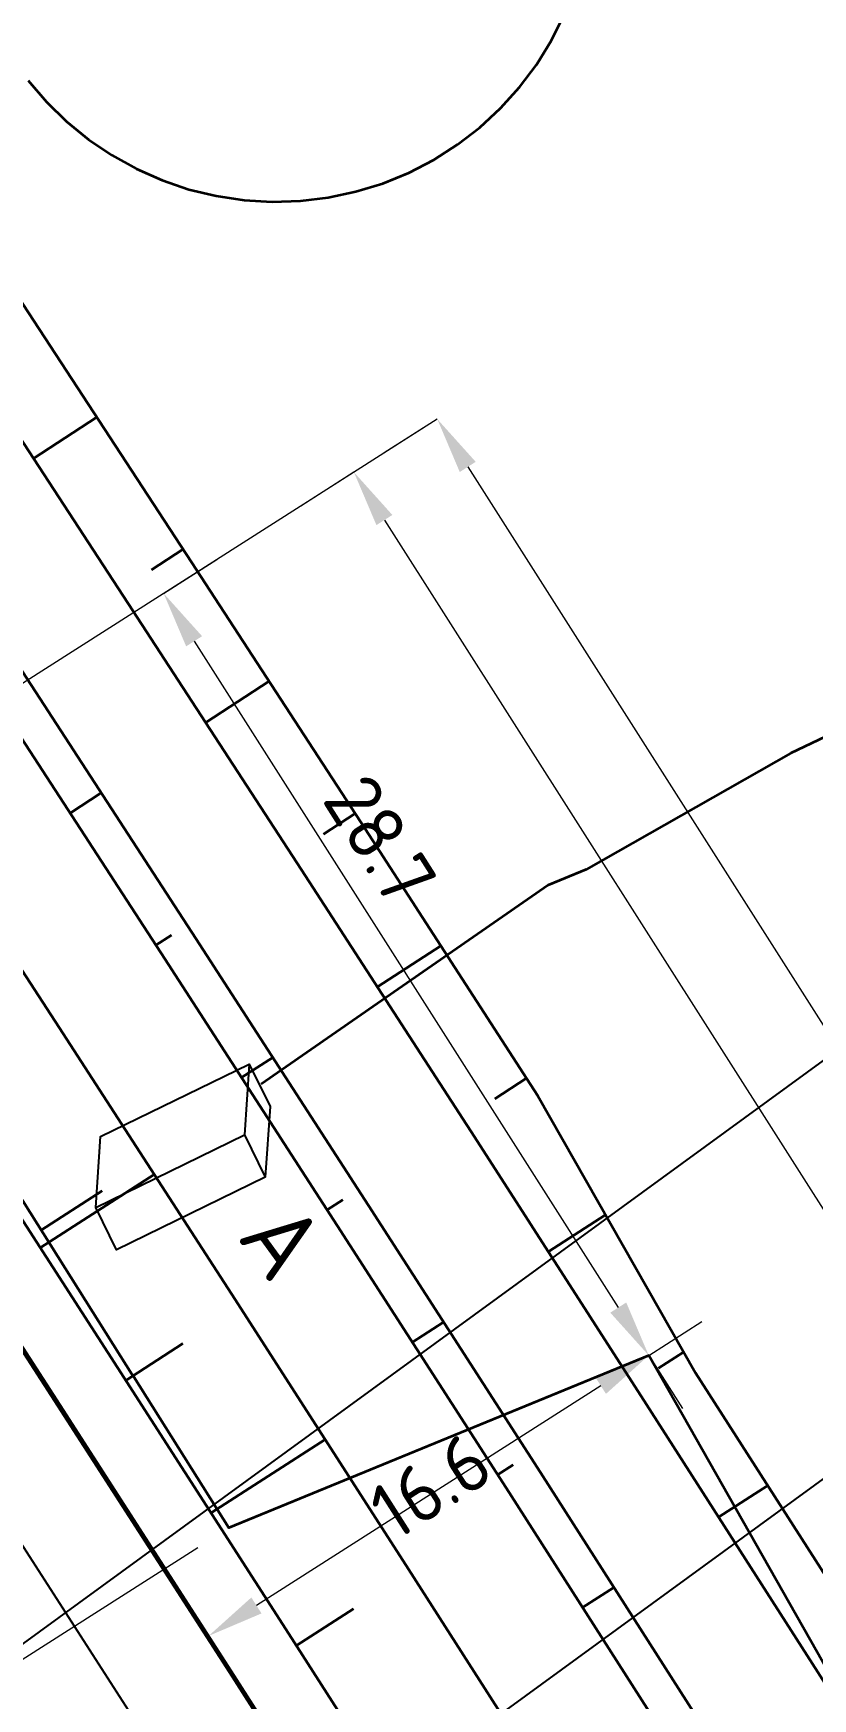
# Model space of a CAD drawing. Header units: metres. Extents: x 134219 to 139178, y 438661 to 444352.
# Drawn here: x 135658.6 to 135683.4, y 442839.8 to 442892.6 of the extents above; entities that cross this region are included whole.
import ezdxf
from ezdxf.enums import TextEntityAlignment as Align

# ---------------------------------------------------------------- set-up
doc = ezdxf.new("R2010")
doc.units = ezdxf.units.M
doc.linetypes.add('13strp', pattern=[4, 1, -3])
doc.layers.get('DEFPOINTS').update_dxf_attribs({"color": 193})
for name, color, linetype, lineweight in [('N-WE-KL-DATA-T18', 1, 'Continuous', 18), ('N-WE-KL-DATA-T25', 7, 'Continuous', 25), ('N-WE-KL-DATA_GLASVEZEL_HULPSTUK-S', 90, 'Continuous', 25), ('N-WE-KL-ET_LS_OV_KABEL-G', 10, 'KL-LS-OV-N', 35), ('N-WE-KL-ET_LS_OV_KABEL-M', 7, 'Continuous', 18), ('Utd-ondergr-nw', 8, '13strp', 35), ('X-XX-AL-AANPIJLING-S', 7, 'Continuous', 25)]:
    doc.layers.add(name, color=color, linetype=linetype, lineweight=lineweight)
doc.layers.add('N-WE-KL-MONITORING-T25', color=2, linetype='Continuous')
doc.layers.add('Utd-weg-nw', color=8, linetype='Continuous')
doc.styles.add('ISO25', font='NLCS-ISO.ttf')
doc.styles.add('NLCS-ISO', font='NLCS-ISO.ttf')
doc.styles.add('NLCS_18', font='NLCS-ISO.ttf', dxfattribs={"height": 1.8})
doc.linetypes.add('KL-LS-OV-N', pattern='A,4,-1,[103,NLCS.SHX,S=0.75,R=0,X=0,Y=0],-1,4,-1.5,["0V",Standard,S=1,R=0,X=0,Y=-0.5],-3', length=14.5)
doc.dimstyles.new('NLCS_t18_pijl_Dimension_l3_h1', dxfattribs={"dimtxt": 1.8, "dimasz": 1.8, "dimexe": 2, "dimexo": 2, "dimgap": 0.7, "dimtad": 1, "dimdec": 1, "dimzin": 0, "dimdsep": 46, "dimtxsty": 'NLCS_18', "dimcen": 2.5, "dimdle": 2, "dimclrd": 256, "dimclre": 256, "dimclrt": 256, "dimadec": 1, "dimazin": 0, "dimtfac": 1, "dimtdec": 1, "dimtofl": 0, "dimtmove": 1, "dimatfit": 0, "dimfxl": 0, "dimtolj": 1, "dimtzin": 0, "dimlwd": 18, "dimlwe": 18, "dimarcsym": 0})

# ---------------------------------------------------------------- blocks, each defined once
blk = doc.blocks.new('SKL-DATA_GLASVEZEL_KABELPUT_RECHTHOEKIG')
at = {"color": 0, "linetype": 'ByBlock'}
for points in [[(-3.75, -0.866), (-2.625, 1.083), (2.625, 1.083), (1.5, -0.866)], [(2.625, 1.083), (2.625, -0.417), (1.5, -2.366)], [(-3.75, -0.866), (1.5, -0.866), (1.5, -2.366), (-3.75, -2.366), (-3.75, -0.866)]]:
    blk.add_lwpolyline(points, dxfattribs=at)
at = {"layer": 'N-WE-KL-DATA-T18', "linetype": 'ByBlock', "style": 'NLCS-ISO', "flags": 1}
for tag, p in [('OMSCHRIJVING_LEGENDA', (-0.562, -8.322)), ('LOCATIE', (-0.562, -12.107)), ('TYPE_HANDHOLE', (-0.562, -15.891)), ('TYPE_GCO', (-0.562, -19.676)), ('BPS-CODERING', (-0.562, -23.46)), ('POSITIE_X', (-0.562, -27.245)), ('POSITIE_Y', (-0.562, -31.029)), ('OVERIGE_OPMERKING(EN)_1', (-0.562, -34.814)), ('OVERIGE_OPMERKING(EN)_2', (-0.562, -38.598))]:
    blk.add_attdef(tag, p, '', height=1.8, dxfattribs=at)
at = {"layer": 'N-WE-KL-DATA-T25', "linetype": 'ByBlock', "style": 'NLCS-ISO'}
blk.add_attdef('TYPE_SYMBOOL', text='', height=2.5, dxfattribs=at).set_placement((15.349, -0.13), align=Align.MIDDLE_CENTER)
blk = doc.blocks.new('*D245')
at = {"layer": 'DEFPOINTS', "color": 0, "transparency": 16777216}
for p in [(135662.766, 442874.86), (135678.162, 442850.688), (135678.162, 442850.688)]:
    blk.add_point(p, dxfattribs=at)
at = {"layer": 'N-WE-KL-ET_LS_OV_KABEL-M', "lineweight": 18, "transparency": 16777216}
for p, q in [((135662.766, 442874.86), (135664.453, 442875.934)), ((135678.162, 442850.688), (135679.849, 442851.762))]:
    blk.add_line(p, q, dxfattribs=at)
at = {"layer": 'N-WE-KL-ET_LS_OV_KABEL-M', "linetype": 'Continuous', "lineweight": 18, "transparency": 16777216}
blk.add_line((135663.733, 442873.342), (135677.195, 442852.206), dxfattribs=at)
at = {"layer": 'N-WE-KL-ET_LS_OV_KABEL-M', "transparency": 16777216}
for points in [[(135663.986, 442873.503), (135663.48, 442873.181), (135662.766, 442874.86)], [(135677.448, 442852.367), (135676.942, 442852.045), (135678.162, 442850.688)]]:
    blk.add_solid(points, dxfattribs=at)
at = {"layer": 'N-WE-KL-ET_LS_OV_KABEL-M', "transparency": 16777216, "insert": (135669.642, 442867.043), "char_height": 1.8, "attachment_point": 5, "rotation": 302.4936, "style": 'NLCS_18'}
blk.add_mtext('\\A1;28.7', dxfattribs=at)
blk = doc.blocks.new('*D246')
at = {"layer": 'DEFPOINTS', "color": 0, "transparency": 16777216}
for p in [(135668.805, 442878.706), (135711.488, 442811.69), (135711.488, 442811.69)]:
    blk.add_point(p, dxfattribs=at)
at = {"layer": 'N-WE-KL-ET_LS_OV_KABEL-M', "lineweight": 18, "transparency": 16777216}
for p, q in [((135668.805, 442878.706), (135667.118, 442877.632)), ((135711.488, 442811.69), (135709.801, 442810.616))]:
    blk.add_line(p, q, dxfattribs=at)
at = {"layer": 'N-WE-KL-ET_LS_OV_KABEL-M', "linetype": 'Continuous', "lineweight": 18, "transparency": 16777216}
blk.add_line((135669.772, 442877.188), (135710.521, 442813.209), dxfattribs=at)
at = {"layer": 'N-WE-KL-ET_LS_OV_KABEL-M', "transparency": 16777216}
for points in [[(135670.025, 442877.349), (135669.519, 442877.027), (135668.805, 442878.706)], [(135710.774, 442813.37), (135710.268, 442813.047), (135711.488, 442811.69)]]:
    blk.add_solid(points, dxfattribs=at)
at = {"layer": 'N-WE-KL-ET_LS_OV_KABEL-M', "transparency": 16777216, "insert": (135691.496, 442846.058), "char_height": 1.8, "attachment_point": 5, "rotation": 302.4936, "style": 'NLCS_18'}
blk.add_mtext('\\A1;79.5', dxfattribs=at)
blk = doc.blocks.new('*D247')
at = {"layer": 'DEFPOINTS', "color": 0, "transparency": 16777216}
for p in [(135671.45, 442880.391), (135716.218, 442810.102), (135716.218, 442810.102)]:
    blk.add_point(p, dxfattribs=at)
at = {"layer": 'N-WE-KL-ET_LS_OV_KABEL-M', "lineweight": 18, "transparency": 16777216}
for p, q in [((135671.45, 442880.391), (135669.763, 442879.316)), ((135716.218, 442810.102), (135714.531, 442809.028))]:
    blk.add_line(p, q, dxfattribs=at)
at = {"layer": 'N-WE-KL-ET_LS_OV_KABEL-M', "linetype": 'Continuous', "lineweight": 18, "transparency": 16777216}
blk.add_line((135672.417, 442878.873), (135715.251, 442811.62), dxfattribs=at)
at = {"layer": 'N-WE-KL-ET_LS_OV_KABEL-M', "transparency": 16777216}
for points in [[(135672.67, 442879.034), (135672.164, 442878.711), (135671.45, 442880.391)], [(135715.504, 442811.781), (135714.998, 442811.459), (135716.218, 442810.102)]]:
    blk.add_solid(points, dxfattribs=at)
at = {"layer": 'N-WE-KL-ET_LS_OV_KABEL-M', "transparency": 16777216, "insert": (135695.183, 442846.106), "char_height": 1.8, "attachment_point": 5, "rotation": 302.4936, "style": 'NLCS_18'}
blk.add_mtext('\\A1;83.3', dxfattribs=at)
blk = doc.blocks.new('*D248')
at = {"layer": 'DEFPOINTS', "color": 0, "transparency": 16777216}
for p in [(135678.162, 442850.688), (135664.192, 442841.79), (135664.192, 442841.79)]:
    blk.add_point(p, dxfattribs=at)
at = {"layer": 'N-WE-KL-ET_LS_OV_KABEL-M', "lineweight": 18, "transparency": 16777216}
for p, q in [((135678.162, 442850.688), (135679.237, 442849.001)), ((135664.192, 442841.79), (135665.267, 442840.103))]:
    blk.add_line(p, q, dxfattribs=at)
at = {"layer": 'N-WE-KL-ET_LS_OV_KABEL-M', "linetype": 'Continuous', "lineweight": 18, "transparency": 16777216}
blk.add_line((135676.644, 442849.721), (135665.71, 442842.757), dxfattribs=at)
at = {"layer": 'N-WE-KL-ET_LS_OV_KABEL-M', "transparency": 16777216}
for points in [[(135676.483, 442849.974), (135676.805, 442849.468), (135678.162, 442850.688)], [(135665.549, 442843.01), (135665.872, 442842.504), (135664.192, 442841.79)]]:
    blk.add_solid(points, dxfattribs=at)
at = {"layer": 'N-WE-KL-ET_LS_OV_KABEL-M', "transparency": 16777216, "insert": (135671.236, 442846.551), "char_height": 1.8, "attachment_point": 5, "rotation": 32.4936, "style": 'NLCS_18'}
blk.add_mtext('\\A1;16.6', dxfattribs=at)

msp = doc.modelspace()

# ---------------------------------------------------------------- linework, layer by layer
at = {"layer": 'N-WE-KL-ET_LS_OV_KABEL-G', "flags": 128}
for points, elevation in [([(135708.802, 442902.538), (135710.37, 442895.472), (135711.934, 442889.511), (135708.878, 442885.585), (135695.388, 442875.846), (135682.669, 442869.797), (135676.171, 442866.099), (135674.975, 442865.602), (135665.857, 442859.296)], 2.205), ([(135733.309, 442813.497), (135706.578, 442803.962), (135701.459, 442805.303), (135689.108, 442829.303), (135683.914, 442840.564), (135678.162, 442850.688), (135671.56, 442847.976), (135664.834, 442845.215), (135661.824, 442850.005), (135661.81, 442850.014), (135652.605, 442864.617), (135647.903, 442871.728), (135647.956, 442871.737), (135634.026, 442892.607), (135632.821, 442891.901), (135632.836, 442891.923)], 1.124), ([(135660.819, 442855.914), (135658.883, 442854.658)], 1.481)]:
    msp.add_lwpolyline(points, dxfattribs=dict(at, elevation=elevation))
at = {"layer": 'N-WE-KL-ET_LS_OV_KABEL-M'}
for points in [[(135671.45, 442880.391), (135648.62, 442865.85)], [(135663.849, 442844.587), (135656.686, 442840.025)]]:
    msp.add_lwpolyline(points, dxfattribs=at)
at = {"layer": 'Utd-ondergr-nw', "linetype": 'Continuous', "flags": 128}
for points in [[(135658.465, 442891.131), (135659.046, 442890.451), (135659.685, 442889.826), (135660.378, 442889.261), (135661.118, 442888.759), (135661.901, 442888.326), (135662.718, 442887.965), (135663.565, 442887.678), (135664.434, 442887.467), (135665.319, 442887.336), (135666.211, 442887.283), (135667.105, 442887.311), (135667.992, 442887.418), (135668.867, 442887.605), (135669.721, 442887.868), (135670.549, 442888.207), (135671.343, 442888.619), (135672.097, 442889.099), (135672.805, 442889.645), (135673.461, 442890.253), (135674.06, 442890.916), (135674.598, 442891.63), (135675.07, 442892.39), (135675.472, 442893.188)], [(135656.678, 442886.504), (135658.126, 442884.303), (135663.653, 442875.855), (135669.159, 442867.394), (135674.644, 442858.919), (135679.646, 442850.133), (135685.096, 442841.638), (135690.579, 442833.162), (135695.998, 442824.647), (135701.337, 442816.08), (135706.769, 442807.572), (135712.046, 442799.043), (135712.08, 442798.989), (135717.337, 442790.482), (135722.496, 442781.915), (135727.416, 442773.199), (135733.029, 442764.913), (135738.314, 442756.424), (135743.724, 442748.011), (135748.259, 442741.147)], [(135655.704, 442883.618), (135656.12, 442882.986), (135661.643, 442874.544), (135667.146, 442866.087), (135672.628, 442857.617), (135678.088, 442849.134), (135683.527, 442840.636), (135688.945, 442832.125), (135694.342, 442823.601), (135699.717, 442815.063), (135705.071, 442806.512), (135710.369, 442798.001), (135710.403, 442797.947), (135715.678, 442789.452), (135720.953, 442780.956), (135726.228, 442772.461), (135731.503, 442763.965), (135736.778, 442755.469), (135742.053, 442746.974), (135745.515, 442741.397)], [(135658.638, 442879.138), (135660.646, 442880.452)], [(135654.024, 442878.884), (135658.293, 442872.358), (135663.791, 442863.91), (135669.267, 442855.448), (135674.722, 442846.973), (135680.155, 442838.484), (135685.568, 442829.982), (135690.959, 442821.466), (135696.329, 442812.936), (135701.678, 442804.393), (135706.971, 442795.891), (135707.005, 442795.837), (135712.28, 442787.342), (135717.555, 442778.846), (135722.829, 442770.351), (135728.104, 442761.855), (135733.379, 442753.359), (135738.654, 442744.864), (135742.404, 442738.825)], [(135653.515, 442877.508), (135657.306, 442871.714), (135662.801, 442863.268), (135668.276, 442854.809), (135673.729, 442846.336), (135679.162, 442837.85), (135684.572, 442829.35), (135689.962, 442820.836), (135695.33, 442812.309), (135700.677, 442803.769), (135705.969, 442795.269), (135706.003, 442795.215), (135711.278, 442786.72), (135716.553, 442778.224), (135721.828, 442769.729), (135727.103, 442761.233), (135732.378, 442752.737), (135737.652, 442744.242), (135742.122, 442737.043)], [(135662.38, 442875.61), (135663.385, 442876.265)], [(135651.747, 442872.903), (135653.956, 442869.528), (135659.446, 442861.091), (135664.915, 442852.64), (135670.363, 442844.175), (135675.79, 442835.697), (135681.195, 442827.206), (135686.58, 442818.701)], [(135664.103, 442870.764), (135666.115, 442872.073)], [(135660.783, 442868.532), (135659.795, 442867.888)], [(135649.776, 442868.062), (135650.355, 442867.178), (135655.839, 442858.75), (135661.302, 442850.308), (135666.744, 442841.853), (135672.165, 442833.384), (135677.565, 442824.901), (135682.944, 442816.405), (135688.301, 442807.896)], [(135667.837, 442867.226), (135668.843, 442867.879)], [(135648.716, 442865.571), (135653.952, 442857.525), (135659.412, 442849.088), (135664.851, 442840.637), (135670.269, 442832.173), (135675.666, 442823.695), (135681.041, 442815.204), (135686.395, 442806.699)], [(135648.75, 442865.648), (135654.01, 442857.563), (135659.471, 442849.126), (135664.91, 442840.675), (135670.328, 442832.211), (135675.725, 442823.733), (135681.1, 442815.241), (135686.455, 442806.737)], [(135663.016, 442864.02), (135662.521, 442863.699)], [(135669.548, 442862.376), (135671.563, 442863.68)], [(135666.228, 442860.144), (135665.238, 442859.503)], [(135673.273, 442858.829), (135674.281, 442859.48)], [(135662.461, 442856.431), (135658.851, 442854.096)], [(135668.449, 442855.626), (135667.954, 442855.307)], [(135674.972, 442853.975), (135676.792, 442855.146)], [(135671.652, 442851.743), (135670.66, 442851.104)], [(135663.373, 442851.063), (135661.567, 442849.897)], [(135678.474, 442850.281), (135679.27, 442850.793)], [(135667.889, 442848.02), (135664.273, 442845.693)], [(135673.862, 442847.22), (135673.366, 442846.901)], [(135680.375, 442845.56), (135681.938, 442846.561)], [(135677.055, 442843.328), (135676.062, 442842.692)], [(135668.787, 442842.649), (135666.978, 442841.488)]]:
    msp.add_lwpolyline(points, dxfattribs=at)
at = {"layer": 'Utd-weg-nw', "linetype": 'Continuous', "flags": 128}
msp.add_lwpolyline([(135647.101, 442861.91), (135651.141, 442855.701), (135656.597, 442847.271), (135662.032, 442838.828), (135667.445, 442830.371), (135672.837, 442821.9), (135678.208, 442813.416), (135683.558, 442804.918)], dxfattribs=at)
at = {"layer": 'X-XX-AL-AANPIJLING-S'}
for p, q in [((135800.8, 442945.329), (135647.393, 442833.602)), ((135792.75, 442926.195), (135628.94, 442806.892))]:
    msp.add_line(p, q, dxfattribs=at)

# ---------------------------------------------------------------- block references
at = {"layer": 'N-WE-KL-DATA_GLASVEZEL_HULPSTUK-S', "extrusion": (-0.002698, 0.005526, 0.999981)}
ref = msp.add_blockref('SKL-DATA_GLASVEZEL_KABELPUT_RECHTHOEKIG', (135663.107, 442853.067, 2081.328), dxfattribs=dict(at, rotation=26.02427866722174))
ref.add_attrib('TYPE_SYMBOOL', 'A', (135664.574, 442849.697, 2083.637), dxfattribs={"layer": 'N-WE-KL-MONITORING-T25', "extrusion": (-0.002698, 0.005526, 0.999981), "height": 2.25, "rotation": 306.066, "style": 'ISO25'})

# ---------------------------------------------------------------- dimensions: what is measured, and where the dimension line sits
at = {"layer": 'N-WE-KL-ET_LS_OV_KABEL-M'}
for p1, p2, picture, middle in [((135671.45, 442880.391), (135716.218, 442810.102), '*D247', (135695.183, 442846.106)), ((135668.805, 442878.706), (135711.488, 442811.69), '*D246', (135691.496, 442846.058))]:
    dim = msp.add_aligned_dim(p1=p1, p2=p2, distance=0, dimstyle='NLCS_t18_pijl_Dimension_l3_h1', dxfattribs=at)
    dim.commit()
    dim.dimension.update_dxf_attribs({"geometry": picture, "text_midpoint": middle})
for base, p1, p2, angle, picture, middle in [((135678.162, 442850.688), (135662.766, 442874.86), (135678.162, 442850.688), 302.4936, '*D245', (135668.292, 442866.184)), ((135664.192, 442841.79), (135678.162, 442850.688), (135664.192, 442841.79), 212.4936, '*D248', (135672.095, 442845.202))]:
    dim = msp.add_linear_dim(base=base, p1=p1, p2=p2, angle=angle, dimstyle='NLCS_t18_pijl_Dimension_l3_h1', dxfattribs=at)
    dim.commit()
    dim.dimension.update_dxf_attribs({"geometry": picture, "text_midpoint": middle, "dimtype": 161})

doc.saveas('drawing.dxf')
